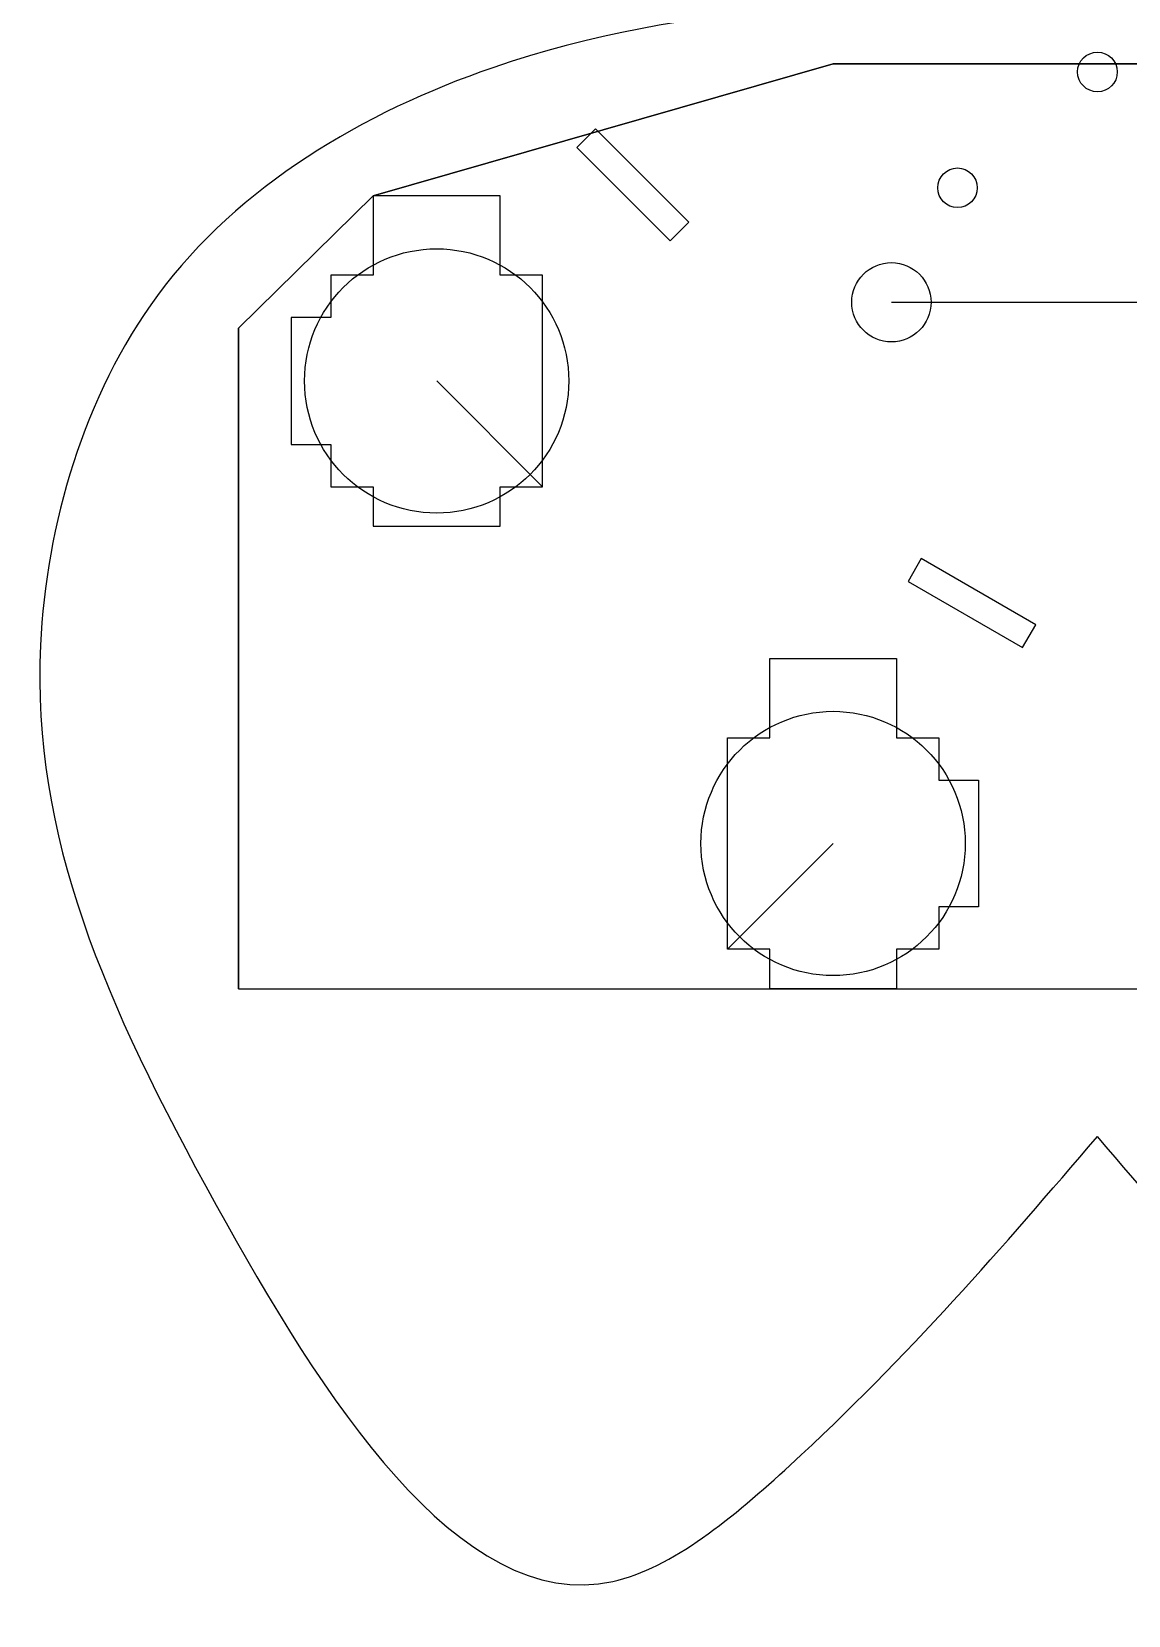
# Model space of a CAD drawing. Header units: millimetres. Extents: x -84 to 819, y -78 to 109.
# Drawn here: x 378 to 461, y -73.4 to 46.4 of the extents above; entities that cross this region are included whole.
import ezdxf

# ---------------------------------------------------------------- set-up
doc = ezdxf.new("R2010")
doc.units = ezdxf.units.MM

msp = doc.modelspace()

# ---------------------------------------------------------------- linework, layer by layer
for p, q in [((403.889, 34), (438.689, 44)), ((438.689, 44), (478.689, 44)), ((393.689, 24), (403.889, 34)), ((443.102, 25.957), (474.277, 25.957)), ((393.689, -26), (393.689, 24)), ((408.689, 20), (416.689, 12)), ((453.019, -0.179), (454.019, 1.553)), ((438.689, -15), (430.689, -23)), ((393.689, -26), (523.689, -26))]:
    msp.add_line(p, q)
for points in [[(393.689, -26), (523.689, -26), (523.689, 24), (513.689, 34), (478.689, 44), (438.689, 44), (403.889, 34), (393.689, 24)], [(427.781, 32.021), (420.71, 39.092), (419.296, 37.678), (426.367, 30.607)], [(416.689, 28), (413.489, 28), (413.489, 34), (403.889, 34), (403.889, 28), (400.689, 28), (400.689, 24.8), (397.689, 24.8), (397.689, 15.2), (400.689, 15.2), (400.689, 12), (403.889, 12), (403.889, 9), (413.489, 9), (413.489, 12), (416.689, 12), (416.689, 28)], [(454.019, 1.553), (445.359, 6.553), (444.359, 4.821), (453.019, -0.179)], [(430.689, -7), (433.889, -7), (433.889, -1), (443.489, -1), (443.489, -7), (446.689, -7), (446.689, -10.2), (449.689, -10.2), (449.689, -19.8), (446.689, -19.8), (446.689, -23), (443.489, -23), (443.489, -26), (433.889, -26), (433.889, -23), (430.689, -23), (430.689, -7)]]:
    msp.add_lwpolyline(points, close=True)
for centre, radius in [((458.689, 43.383), 1.5), ((448.102, 34.617), 1.5), ((408.689, 20), 10), ((443.102, 25.957), 3), ((438.689, -15), 10)]:
    msp.add_circle(centre, radius)
for points, end_tangent in [([(458.689, 49.036), (412.946, 43.707), (387.562, 26.469), (378.709, 0), (392.002, -42.367), (422.008, -70.848), (435.436, -62.05), (458.689, -37.184)], (1, 0)), ([(458.689, 49.036), (504.432, 43.707), (529.817, 26.469), (538.669, 0), (525.376, -42.367), (495.37, -70.848), (481.942, -62.05), (458.689, -37.184)], (-1, 0))]:
    msp.add_spline(points, degree=3, dxfattribs=dict(end_tangent=end_tangent))

doc.saveas('drawing.dxf')
